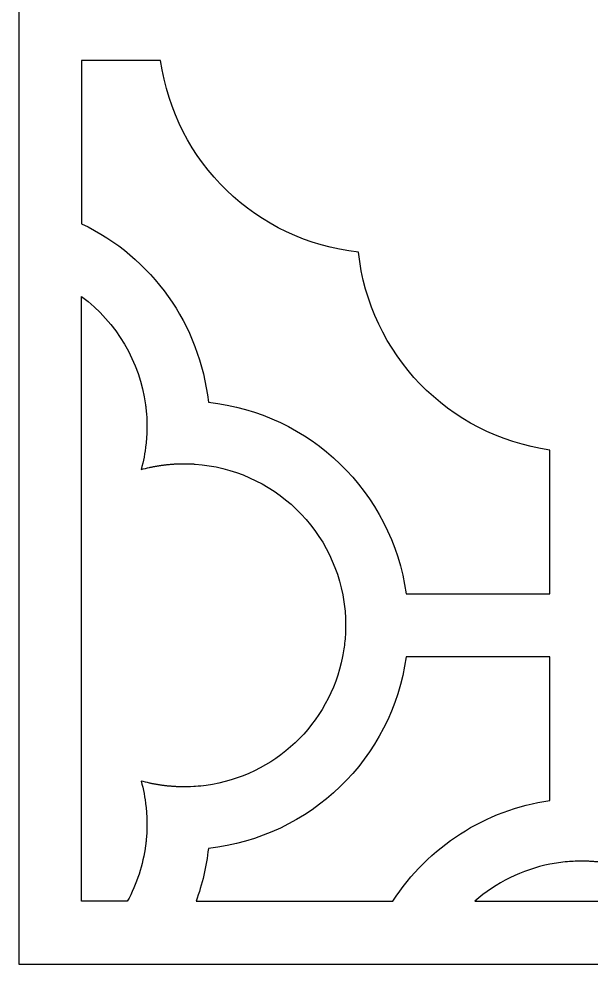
# Model space of a CAD drawing. Header units: centimetres. Extents: x -14 to -8.1, y -9 to 2.2.
# Drawn here: x -14.041 to -13.072, y -9 to -7.401 of the extents above; entities that cross this region are included whole.
import ezdxf

# ---------------------------------------------------------------- set-up
doc = ezdxf.new("R2010")
doc.units = ezdxf.units.CM
doc.header["$MEASUREMENT"] = 0
doc.layers.add('layer 1', color=7, linetype='Continuous')

msp = doc.modelspace()

# ---------------------------------------------------------------- linework, layer by layer
at = {"layer": 'layer 1', "lineweight": 30}
for points, knots in [([(-14.04071, 2.23468), (-14.04071, 2.23468), (-13.9345, 2.23468), (-13.9345, 2.23468), (-13.9345, 2.23468), (-13.9345, 2.23468), (-8.20693, 2.23468), (-8.20693, 2.23468), (-8.20693, 2.23468), (-8.20693, 2.23468), (-8.10073, 2.23468), (-8.10073, 2.23468), (-8.10073, 2.23468), (-8.10073, 2.23468), (-8.10073, 2.12848), (-8.10073, 2.12848), (-8.10073, 2.12848), (-8.10073, 2.12848), (-8.10073, -8.89401), (-8.10073, -8.89401), (-8.10073, -8.89401), (-8.10073, -8.89401), (-8.10073, -9.00021), (-8.10073, -9.00021), (-8.10073, -9.00021), (-8.10073, -9.00021), (-8.20693, -9.00021), (-8.20693, -9.00021), (-8.20693, -9.00021), (-8.20693, -9.00021), (-13.9345, -9.00021), (-13.9345, -9.00021), (-13.9345, -9.00021), (-13.9345, -9.00021), (-14.04071, -9.00021), (-14.04071, -9.00021), (-14.04071, -9.00021), (-14.04071, -9.00021), (-14.04071, -8.89401), (-14.04071, -8.89401), (-14.04071, -8.89401), (-14.04071, -8.89401), (-14.04071, 2.12848), (-14.04071, 2.12848), (-14.04071, 2.12848), (-14.04071, 2.12848), (-14.04071, 2.23468), (-14.04071, 2.23468)], [0, 0, 0, 0, 0.0769231, 0.0769231, 0.0769231, 0.0769231, 0.1538462, 0.1538462, 0.1538462, 0.1538462, 0.2307692, 0.2307692, 0.2307692, 0.2307692, 0.3076923, 0.3076923, 0.3076923, 0.3076923, 0.3846154, 0.3846154, 0.3846154, 0.3846154, 0.4615385, 0.4615385, 0.4615385, 0.4615385, 0.5384615, 0.5384615, 0.5384615, 0.5384615, 0.6153846, 0.6153846, 0.6153846, 0.6153846, 0.6923077, 0.6923077, 0.6923077, 0.6923077, 0.7692308, 0.7692308, 0.7692308, 0.7692308, 0.8461538, 0.8461538, 0.8461538, 0.8461538, 1, 1, 1, 1]), ([(-13.9345, -7.47124), (-13.9345, -7.47124), (-13.92429, -7.47124), (-13.92429, -7.47124), (-13.92429, -7.47124), (-13.92429, -7.47124), (-13.85188, -7.47124), (-13.85188, -7.47124), (-13.85188, -7.47124), (-13.85188, -7.47124), (-13.80071, -7.47124), (-13.80071, -7.47124), (-13.80071, -7.47124), (-13.7765, -7.64339), (-13.63864, -7.77702), (-13.46577, -7.79551), (-13.46577, -7.79551), (-13.44715, -7.96837), (-13.31368, -8.10638), (-13.1415, -8.13044), (-13.1415, -8.13044), (-13.1415, -8.13044), (-13.1415, -8.18172), (-13.1415, -8.18172), (-13.1415, -8.18172), (-13.1415, -8.18172), (-13.1415, -8.20787), (-13.1415, -8.20787), (-13.1415, -8.20787), (-13.1415, -8.20787), (-13.1415, -8.28527), (-13.1415, -8.28527), (-13.1415, -8.28527), (-13.1415, -8.28527), (-13.1415, -8.37388), (-13.1415, -8.37388), (-13.1415, -8.37388), (-13.1415, -8.37388), (-13.26322, -8.37388), (-13.26322, -8.37388), (-13.26322, -8.37388), (-13.26322, -8.37388), (-13.38494, -8.37388), (-13.38494, -8.37388), (-13.38494, -8.37388), (-13.40914, -8.20172), (-13.54701, -8.0681), (-13.71988, -8.0496), (-13.71988, -8.0496), (-13.73421, -7.91847), (-13.81536, -7.8042), (-13.9345, -7.74758), (-13.9345, -7.74758), (-13.9345, -7.74758), (-13.9345, -7.47124), (-13.9345, -7.47124)], [0, 0, 0, 0, 0.0666667, 0.0666667, 0.0666667, 0.0666667, 0.1333333, 0.1333333, 0.1333333, 0.1333333, 0.2, 0.2, 0.2, 0.2, 0.2666667, 0.2666667, 0.2666667, 0.2666667, 0.3333333, 0.3333333, 0.3333333, 0.3333333, 0.4, 0.4, 0.4, 0.4, 0.4666667, 0.4666667, 0.4666667, 0.4666667, 0.5333333, 0.5333333, 0.5333333, 0.5333333, 0.6, 0.6, 0.6, 0.6, 0.6666667, 0.6666667, 0.6666667, 0.6666667, 0.7333333, 0.7333333, 0.7333333, 0.7333333, 0.8, 0.8, 0.8, 0.8, 0.8666667, 0.8666667, 0.8666667, 0.8666667, 1, 1, 1, 1]), ([(-13.93451, -7.87086), (-13.8752, -7.91488), (-13.83617, -7.98105), (-13.82627, -8.05425), (-13.82627, -8.05425), (-13.82627, -8.05425), (-13.82612, -8.05539), (-13.82612, -8.05539), (-13.82612, -8.05539), (-13.82612, -8.05539), (-13.82599, -8.05655), (-13.82599, -8.05655), (-13.82599, -8.05655), (-13.82599, -8.05655), (-13.8257, -8.05888), (-13.8257, -8.05888), (-13.8257, -8.05888), (-13.8257, -8.05888), (-13.82549, -8.06061), (-13.82549, -8.06061), (-13.82549, -8.06061), (-13.82549, -8.06061), (-13.82537, -8.06176), (-13.82537, -8.06176), (-13.82537, -8.06176), (-13.82537, -8.06176), (-13.8252, -8.0635), (-13.8252, -8.0635), (-13.8252, -8.0635), (-13.8252, -8.0635), (-13.82506, -8.06499), (-13.82506, -8.06499), (-13.82506, -8.06499), (-13.82506, -8.06499), (-13.82493, -8.0664), (-13.82493, -8.0664), (-13.82493, -8.0664), (-13.82493, -8.0664), (-13.82483, -8.06759), (-13.82483, -8.06759), (-13.82483, -8.06759), (-13.82483, -8.06759), (-13.82476, -8.06857), (-13.82476, -8.06857), (-13.82476, -8.06857), (-13.82476, -8.06857), (-13.82465, -8.06992), (-13.82465, -8.06992), (-13.82465, -8.06992), (-13.82465, -8.06992), (-13.8243, -8.07518), (-13.8243, -8.07518), (-13.8243, -8.07518), (-13.8243, -8.07518), (-13.82423, -8.07634), (-13.82423, -8.07634), (-13.82423, -8.07634), (-13.82423, -8.07634), (-13.82419, -8.07753), (-13.82419, -8.07753), (-13.82419, -8.07753), (-13.82419, -8.07753), (-13.82412, -8.07871), (-13.82412, -8.07871), (-13.82412, -8.07871), (-13.82412, -8.07871), (-13.82409, -8.07988), (-13.82409, -8.07988), (-13.82409, -8.07988), (-13.82409, -8.07988), (-13.82403, -8.08162), (-13.82403, -8.08162), (-13.82403, -8.08162), (-13.82403, -8.08162), (-13.82392, -8.08553), (-13.82392, -8.08553), (-13.82392, -8.08553), (-13.82392, -8.08553), (-13.82391, -8.08701), (-13.82391, -8.08701), (-13.82391, -8.08701), (-13.82391, -8.08701), (-13.82387, -8.0888), (-13.82387, -8.0888), (-13.82387, -8.0888), (-13.82387, -8.0888), (-13.82385, -8.09054), (-13.82385, -8.09054), (-13.82385, -8.09054), (-13.82385, -8.09054), (-13.82387, -8.09173), (-13.82387, -8.09173), (-13.82387, -8.09173), (-13.82387, -8.09173), (-13.82387, -8.09292), (-13.82387, -8.09292), (-13.82387, -8.09292), (-13.82387, -8.09292), (-13.82391, -8.09409), (-13.82391, -8.09409), (-13.82391, -8.09409), (-13.82391, -8.09409), (-13.82391, -8.09527), (-13.82391, -8.09527), (-13.82391, -8.09527), (-13.82391, -8.09527), (-13.82394, -8.09645), (-13.82394, -8.09645), (-13.82394, -8.09645), (-13.82394, -8.09645), (-13.82396, -8.09763), (-13.82396, -8.09763), (-13.82396, -8.09763), (-13.82396, -8.09763), (-13.82399, -8.0988), (-13.82399, -8.0988), (-13.82399, -8.0988), (-13.82399, -8.0988), (-13.82403, -8.09998), (-13.82403, -8.09998), (-13.82403, -8.09998), (-13.82403, -8.09998), (-13.82409, -8.10115), (-13.82409, -8.10115), (-13.82409, -8.10115), (-13.82409, -8.10115), (-13.82412, -8.10233), (-13.82412, -8.10233), (-13.82412, -8.10233), (-13.82412, -8.10233), (-13.82419, -8.10351), (-13.82419, -8.10351), (-13.82419, -8.10351), (-13.82419, -8.10351), (-13.82423, -8.10467), (-13.82423, -8.10467), (-13.82423, -8.10467), (-13.82423, -8.10467), (-13.8243, -8.10584), (-13.8243, -8.10584), (-13.8243, -8.10584), (-13.8243, -8.10584), (-13.82436, -8.10701), (-13.82436, -8.10701), (-13.82436, -8.10701), (-13.82436, -8.10701), (-13.82444, -8.10818), (-13.82444, -8.10818), (-13.82444, -8.10818), (-13.82444, -8.10818), (-13.8245, -8.10933), (-13.8245, -8.10933), (-13.8245, -8.10933), (-13.8245, -8.10933), (-13.8246, -8.11051), (-13.8246, -8.11051), (-13.8246, -8.11051), (-13.8246, -8.11051), (-13.82468, -8.11166), (-13.82468, -8.11166), (-13.82468, -8.11166), (-13.82468, -8.11166), (-13.82478, -8.11283), (-13.82478, -8.11283), (-13.82478, -8.11283), (-13.82478, -8.11283), (-13.82487, -8.11398), (-13.82487, -8.11398), (-13.82487, -8.11398), (-13.82487, -8.11398), (-13.82499, -8.11516), (-13.82499, -8.11516), (-13.82499, -8.11516), (-13.82499, -8.11516), (-13.82508, -8.1163), (-13.82508, -8.1163), (-13.82508, -8.1163), (-13.82508, -8.1163), (-13.82519, -8.11746), (-13.82519, -8.11746), (-13.82519, -8.11746), (-13.82519, -8.11746), (-13.82529, -8.1186), (-13.82529, -8.1186), (-13.82529, -8.1186), (-13.82529, -8.1186), (-13.82542, -8.11975), (-13.82542, -8.11975), (-13.82542, -8.11975), (-13.82542, -8.11975), (-13.82554, -8.12091), (-13.82554, -8.12091), (-13.82554, -8.12091), (-13.82712, -8.13528), (-13.82986, -8.14951), (-13.83372, -8.16344), (-13.83372, -8.16344), (-13.82899, -8.16217), (-13.82423, -8.16101), (-13.81944, -8.15995), (-13.81944, -8.15995), (-13.81944, -8.15995), (-13.81833, -8.1597), (-13.81833, -8.1597), (-13.81833, -8.1597), (-13.81833, -8.1597), (-13.81721, -8.15948), (-13.81721, -8.15948), (-13.81721, -8.15948), (-13.81721, -8.15948), (-13.8161, -8.15922), (-13.8161, -8.15922), (-13.8161, -8.15922), (-13.8161, -8.15922), (-13.81498, -8.15901), (-13.81498, -8.15901), (-13.81498, -8.15901), (-13.81498, -8.15901), (-13.81387, -8.15879), (-13.81387, -8.15879), (-13.81387, -8.15879), (-13.81387, -8.15879), (-13.81276, -8.15857), (-13.81276, -8.15857), (-13.81276, -8.15857), (-13.81276, -8.15857), (-13.81163, -8.15835), (-13.81163, -8.15835), (-13.81163, -8.15835), (-13.81163, -8.15835), (-13.81052, -8.15816), (-13.81052, -8.15816), (-13.81052, -8.15816), (-13.81052, -8.15816), (-13.80938, -8.15793), (-13.80938, -8.15793), (-13.80938, -8.15793), (-13.80938, -8.15793), (-13.80827, -8.15774), (-13.80827, -8.15774), (-13.80827, -8.15774), (-13.80827, -8.15774), (-13.80713, -8.15753), (-13.80713, -8.15753), (-13.80713, -8.15753), (-13.80713, -8.15753), (-13.80601, -8.15736), (-13.80601, -8.15736), (-13.80601, -8.15736), (-13.80601, -8.15736), (-13.80487, -8.15717), (-13.80487, -8.15717), (-13.80487, -8.15717), (-13.80487, -8.15717), (-13.80374, -8.157), (-13.80374, -8.157), (-13.80374, -8.157), (-13.80374, -8.157), (-13.8026, -8.1568), (-13.8026, -8.1568), (-13.8026, -8.1568), (-13.8026, -8.1568), (-13.80148, -8.15664), (-13.80148, -8.15664), (-13.80148, -8.15664), (-13.80148, -8.15664), (-13.80033, -8.15646), (-13.80033, -8.15646), (-13.80033, -8.15646), (-13.80033, -8.15646), (-13.79918, -8.1563), (-13.79918, -8.1563), (-13.79918, -8.1563), (-13.79918, -8.1563), (-13.79803, -8.15612), (-13.79803, -8.15612), (-13.79803, -8.15612), (-13.79803, -8.15612), (-13.79691, -8.15599), (-13.79691, -8.15599), (-13.79691, -8.15599), (-13.79691, -8.15599), (-13.79576, -8.15583), (-13.79576, -8.15583), (-13.79576, -8.15583), (-13.79576, -8.15583), (-13.79461, -8.1557), (-13.79461, -8.1557), (-13.79461, -8.1557), (-13.79461, -8.1557), (-13.79347, -8.15555), (-13.79347, -8.15555), (-13.79347, -8.15555), (-13.79347, -8.15555), (-13.79233, -8.15542), (-13.79233, -8.15542), (-13.79233, -8.15542), (-13.79233, -8.15542), (-13.79117, -8.15528), (-13.79117, -8.15528), (-13.79117, -8.15528), (-13.79117, -8.15528), (-13.79003, -8.15515), (-13.79003, -8.15515), (-13.79003, -8.15515), (-13.79003, -8.15515), (-13.78887, -8.15502), (-13.78887, -8.15502), (-13.78887, -8.15502), (-13.78887, -8.15502), (-13.78772, -8.15494), (-13.78772, -8.15494), (-13.78772, -8.15494), (-13.78772, -8.15494), (-13.78658, -8.15482), (-13.78658, -8.15482), (-13.78658, -8.15482), (-13.78658, -8.15482), (-13.78543, -8.15472), (-13.78543, -8.15472), (-13.78543, -8.15472), (-13.78543, -8.15472), (-13.78425, -8.1546), (-13.78425, -8.1546), (-13.78425, -8.1546), (-13.78425, -8.1546), (-13.78311, -8.1545), (-13.78311, -8.1545), (-13.78311, -8.1545), (-13.78311, -8.1545), (-13.78192, -8.15441), (-13.78192, -8.15441), (-13.78192, -8.15441), (-13.78192, -8.15441), (-13.78078, -8.15432), (-13.78078, -8.15432), (-13.78078, -8.15432), (-13.78078, -8.15432), (-13.7796, -8.15423), (-13.7796, -8.15423), (-13.7796, -8.15423), (-13.7796, -8.15423), (-13.77845, -8.15417), (-13.77845, -8.15417), (-13.77845, -8.15417), (-13.77845, -8.15417), (-13.77727, -8.15409), (-13.77727, -8.15409), (-13.77727, -8.15409), (-13.77727, -8.15409), (-13.77612, -8.15403), (-13.77612, -8.15403), (-13.77612, -8.15403), (-13.77612, -8.15403), (-13.77493, -8.15397), (-13.77493, -8.15397), (-13.77493, -8.15397), (-13.77493, -8.15397), (-13.77378, -8.15392), (-13.77378, -8.15392), (-13.77378, -8.15392), (-13.77378, -8.15392), (-13.7726, -8.15386), (-13.7726, -8.15386), (-13.7726, -8.15386), (-13.7726, -8.15386), (-13.77142, -8.15381), (-13.77142, -8.15381), (-13.77142, -8.15381), (-13.77142, -8.15381), (-13.77024, -8.15375), (-13.77024, -8.15375), (-13.77024, -8.15375), (-13.77024, -8.15375), (-13.76908, -8.15372), (-13.76908, -8.15372), (-13.76908, -8.15372), (-13.76908, -8.15372), (-13.76789, -8.15369), (-13.76789, -8.15369), (-13.76789, -8.15369), (-13.76789, -8.15369), (-13.76672, -8.15366), (-13.76672, -8.15366), (-13.76672, -8.15366), (-13.76672, -8.15366), (-13.76554, -8.15363), (-13.76554, -8.15363), (-13.76554, -8.15363), (-13.76554, -8.15363), (-13.76436, -8.15363), (-13.76436, -8.15363), (-13.76436, -8.15363), (-13.76436, -8.15363), (-13.76318, -8.1536), (-13.76318, -8.1536), (-13.76318, -8.1536), (-13.76318, -8.1536), (-13.76201, -8.1536), (-13.76201, -8.1536), (-13.76201, -8.1536), (-13.76201, -8.1536), (-13.76081, -8.15358), (-13.76081, -8.15358), (-13.76081, -8.15358), (-13.76081, -8.15358), (-13.75963, -8.1536), (-13.75963, -8.1536), (-13.75963, -8.1536), (-13.75963, -8.1536), (-13.7582, -8.15361), (-13.7582, -8.15361), (-13.7582, -8.15361), (-13.7582, -8.15361), (-13.75667, -8.15363), (-13.75667, -8.15363), (-13.75667, -8.15363), (-13.75667, -8.15363), (-13.75162, -8.15376), (-13.75162, -8.15376), (-13.75162, -8.15376), (-13.75162, -8.15376), (-13.75017, -8.15383), (-13.75017, -8.15383), (-13.75017, -8.15383), (-13.75017, -8.15383), (-13.74488, -8.15408), (-13.74488, -8.15408), (-13.74488, -8.15408), (-13.74488, -8.15408), (-13.74371, -8.15416), (-13.74371, -8.15416), (-13.74371, -8.15416), (-13.74371, -8.15416), (-13.74252, -8.15421), (-13.74252, -8.15421), (-13.74252, -8.15421), (-13.6782, -8.15873), (-13.61748, -8.18574), (-13.57102, -8.23047), (-13.57102, -8.23047), (-13.52455, -8.27522), (-13.49543, -8.33503), (-13.48885, -8.39921), (-13.48885, -8.39921), (-13.48885, -8.39921), (-13.48846, -8.40336), (-13.48846, -8.40336), (-13.48846, -8.40336), (-13.48846, -8.40336), (-13.48833, -8.40502), (-13.48833, -8.40502), (-13.48833, -8.40502), (-13.48803, -8.40879), (-13.48781, -8.41257), (-13.48765, -8.41636), (-13.48765, -8.41636), (-13.48765, -8.41636), (-13.48761, -8.41734), (-13.48761, -8.41734), (-13.48761, -8.41734), (-13.48761, -8.41734), (-13.48757, -8.41849), (-13.48757, -8.41849), (-13.48757, -8.41849), (-13.48757, -8.41849), (-13.48751, -8.42017), (-13.48751, -8.42017), (-13.48751, -8.42017), (-13.48751, -8.42017), (-13.48748, -8.42172), (-13.48748, -8.42172), (-13.48748, -8.42172), (-13.48748, -8.42172), (-13.48748, -8.42272), (-13.48748, -8.42272), (-13.48748, -8.42272), (-13.48748, -8.42272), (-13.48744, -8.4244), (-13.48744, -8.4244), (-13.48744, -8.4244), (-13.48744, -8.4244), (-13.48743, -8.42612), (-13.48743, -8.42612), (-13.48743, -8.42612), (-13.48743, -8.42612), (-13.48743, -8.4278), (-13.48743, -8.4278), (-13.48743, -8.4278), (-13.48743, -8.4278), (-13.48744, -8.4295), (-13.48744, -8.4295), (-13.48744, -8.4295), (-13.48744, -8.4295), (-13.48747, -8.43086), (-13.48747, -8.43086), (-13.48747, -8.43086), (-13.48747, -8.43086), (-13.48748, -8.43204), (-13.48748, -8.43204), (-13.48748, -8.43204), (-13.48748, -8.43204), (-13.48751, -8.43373), (-13.48751, -8.43373), (-13.48751, -8.43373), (-13.48751, -8.43373), (-13.48757, -8.43545), (-13.48757, -8.43545), (-13.48757, -8.43545), (-13.48757, -8.43545), (-13.48761, -8.4366), (-13.48761, -8.4366), (-13.48761, -8.4366), (-13.48778, -8.44097), (-13.48804, -8.44534), (-13.48839, -8.4497), (-13.48839, -8.4497), (-13.48839, -8.4497), (-13.48875, -8.45389), (-13.48875, -8.45389), (-13.48875, -8.45389), (-13.48966, -8.46267), (-13.49094, -8.47139), (-13.49261, -8.48005), (-13.49261, -8.48005), (-13.51509, -8.59445), (-13.60794, -8.68195), (-13.72345, -8.6978), (-13.72345, -8.6978), (-13.72949, -8.69863), (-13.73557, -8.69926), (-13.74166, -8.69968), (-13.74166, -8.69968), (-13.74166, -8.69968), (-13.7431, -8.69978), (-13.7431, -8.69978), (-13.7431, -8.69978), (-13.7431, -8.69978), (-13.74428, -8.69985), (-13.74428, -8.69985), (-13.74428, -8.69985), (-13.74428, -8.69985), (-13.75017, -8.70013), (-13.75017, -8.70013), (-13.75017, -8.70013), (-13.75017, -8.70013), (-13.75162, -8.7002), (-13.75162, -8.7002), (-13.75162, -8.7002), (-13.75162, -8.7002), (-13.75581, -8.70032), (-13.75581, -8.70032), (-13.75581, -8.70032), (-13.75581, -8.70032), (-13.75727, -8.70033), (-13.75727, -8.70033), (-13.75727, -8.70033), (-13.75727, -8.70033), (-13.75906, -8.70036), (-13.75906, -8.70036), (-13.75906, -8.70036), (-13.75906, -8.70036), (-13.76081, -8.70038), (-13.76081, -8.70038), (-13.76081, -8.70038), (-13.76081, -8.70038), (-13.76201, -8.70036), (-13.76201, -8.70036), (-13.76201, -8.70036), (-13.76201, -8.70036), (-13.76318, -8.70036), (-13.76318, -8.70036), (-13.76318, -8.70036), (-13.76318, -8.70036), (-13.76436, -8.70033), (-13.76436, -8.70033), (-13.76436, -8.70033), (-13.76436, -8.70033), (-13.76554, -8.70033), (-13.76554, -8.70033), (-13.76554, -8.70033), (-13.76554, -8.70033), (-13.76672, -8.7003), (-13.76672, -8.7003), (-13.76672, -8.7003), (-13.76672, -8.7003), (-13.76789, -8.70027), (-13.76789, -8.70027), (-13.76789, -8.70027), (-13.76789, -8.70027), (-13.76908, -8.70024), (-13.76908, -8.70024), (-13.76908, -8.70024), (-13.76908, -8.70024), (-13.77024, -8.70021), (-13.77024, -8.70021), (-13.77024, -8.70021), (-13.77024, -8.70021), (-13.77142, -8.70014), (-13.77142, -8.70014), (-13.77142, -8.70014), (-13.77142, -8.70014), (-13.7726, -8.7001), (-13.7726, -8.7001), (-13.7726, -8.7001), (-13.7726, -8.7001), (-13.77378, -8.70004), (-13.77378, -8.70004), (-13.77378, -8.70004), (-13.77378, -8.70004), (-13.77493, -8.7), (-13.77493, -8.7), (-13.77493, -8.7), (-13.77493, -8.7), (-13.77612, -8.69994), (-13.77612, -8.69994), (-13.77612, -8.69994), (-13.77612, -8.69994), (-13.77726, -8.69987), (-13.77726, -8.69987), (-13.77726, -8.69987), (-13.77726, -8.69987), (-13.77844, -8.6998), (-13.77844, -8.6998), (-13.77844, -8.6998), (-13.77844, -8.6998), (-13.77959, -8.69973), (-13.77959, -8.69973), (-13.77959, -8.69973), (-13.77959, -8.69973), (-13.78077, -8.69964), (-13.78077, -8.69964), (-13.78077, -8.69964), (-13.78077, -8.69964), (-13.78191, -8.69955), (-13.78191, -8.69955), (-13.78191, -8.69955), (-13.78191, -8.69955), (-13.7831, -8.69945), (-13.7831, -8.69945), (-13.7831, -8.69945), (-13.7831, -8.69945), (-13.78424, -8.69936), (-13.78424, -8.69936), (-13.78424, -8.69936), (-13.78424, -8.69936), (-13.7854, -8.69925), (-13.7854, -8.69925), (-13.7854, -8.69925), (-13.7854, -8.69925), (-13.78656, -8.69915), (-13.78656, -8.69915), (-13.78656, -8.69915), (-13.78656, -8.69915), (-13.7877, -8.69903), (-13.7877, -8.69903), (-13.7877, -8.69903), (-13.7877, -8.69903), (-13.78885, -8.69894), (-13.78885, -8.69894), (-13.78885, -8.69894), (-13.78885, -8.69894), (-13.79001, -8.69881), (-13.79001, -8.69881), (-13.79001, -8.69881), (-13.79001, -8.69881), (-13.79115, -8.69868), (-13.79115, -8.69868), (-13.79115, -8.69868), (-13.79115, -8.69868), (-13.7923, -8.69855), (-13.7923, -8.69855), (-13.7923, -8.69855), (-13.7923, -8.69855), (-13.79345, -8.69842), (-13.79345, -8.69842), (-13.79345, -8.69842), (-13.79345, -8.69842), (-13.79459, -8.69826), (-13.79459, -8.69826), (-13.79459, -8.69826), (-13.79459, -8.69826), (-13.79574, -8.69813), (-13.79574, -8.69813), (-13.79574, -8.69813), (-13.79574, -8.69813), (-13.79689, -8.69797), (-13.79689, -8.69797), (-13.79689, -8.69797), (-13.79689, -8.69797), (-13.79801, -8.69785), (-13.79801, -8.69785), (-13.79801, -8.69785), (-13.79801, -8.69785), (-13.79915, -8.69766), (-13.79915, -8.69766), (-13.79915, -8.69766), (-13.79915, -8.69766), (-13.80029, -8.6975), (-13.80029, -8.6975), (-13.80029, -8.6975), (-13.80029, -8.6975), (-13.80145, -8.69732), (-13.80145, -8.69732), (-13.80145, -8.69732), (-13.80145, -8.69732), (-13.80257, -8.69716), (-13.80257, -8.69716), (-13.80257, -8.69716), (-13.80257, -8.69716), (-13.80371, -8.69697), (-13.80371, -8.69697), (-13.80371, -8.69697), (-13.80371, -8.69697), (-13.80483, -8.69679), (-13.80483, -8.69679), (-13.80483, -8.69679), (-13.80483, -8.69679), (-13.80598, -8.6966), (-13.80598, -8.6966), (-13.80598, -8.6966), (-13.80598, -8.6966), (-13.8071, -8.69644), (-13.8071, -8.69644), (-13.8071, -8.69644), (-13.8071, -8.69644), (-13.80824, -8.69622), (-13.80824, -8.69622), (-13.80824, -8.69622), (-13.80824, -8.69622), (-13.80935, -8.69603), (-13.80935, -8.69603), (-13.80935, -8.69603), (-13.80935, -8.69603), (-13.81048, -8.6958), (-13.81048, -8.6958), (-13.81048, -8.6958), (-13.81048, -8.6958), (-13.81159, -8.69562), (-13.81159, -8.69562), (-13.81159, -8.69562), (-13.81159, -8.69562), (-13.81271, -8.69539), (-13.81271, -8.69539), (-13.81271, -8.69539), (-13.81271, -8.69539), (-13.81383, -8.69517), (-13.81383, -8.69517), (-13.81383, -8.69517), (-13.81383, -8.69517), (-13.81494, -8.69496), (-13.81494, -8.69496), (-13.81494, -8.69496), (-13.81494, -8.69496), (-13.81606, -8.69474), (-13.81606, -8.69474), (-13.81606, -8.69474), (-13.81606, -8.69474), (-13.81717, -8.69448), (-13.81717, -8.69448), (-13.81717, -8.69448), (-13.81717, -8.69448), (-13.81829, -8.69427), (-13.81829, -8.69427), (-13.81829, -8.69427), (-13.81829, -8.69427), (-13.8194, -8.69401), (-13.8194, -8.69401), (-13.8194, -8.69401), (-13.82418, -8.69297), (-13.82894, -8.6918), (-13.83366, -8.69052), (-13.83366, -8.69052), (-13.82985, -8.70446), (-13.82714, -8.71869), (-13.82555, -8.73305), (-13.82555, -8.73305), (-13.82555, -8.73305), (-13.82543, -8.73421), (-13.82543, -8.73421), (-13.82543, -8.73421), (-13.82543, -8.73421), (-13.8253, -8.73536), (-13.8253, -8.73536), (-13.8253, -8.73536), (-13.8253, -8.73536), (-13.8252, -8.73651), (-13.8252, -8.73651), (-13.8252, -8.73651), (-13.8252, -8.73651), (-13.82508, -8.73766), (-13.82508, -8.73766), (-13.82508, -8.73766), (-13.82508, -8.73766), (-13.82499, -8.7388), (-13.82499, -8.7388), (-13.82499, -8.7388), (-13.82499, -8.7388), (-13.82487, -8.73999), (-13.82487, -8.73999), (-13.82487, -8.73999), (-13.82487, -8.73999), (-13.82478, -8.74113), (-13.82478, -8.74113), (-13.82478, -8.74113), (-13.82478, -8.74113), (-13.82468, -8.7423), (-13.82468, -8.7423), (-13.82468, -8.7423), (-13.82468, -8.7423), (-13.8246, -8.74346), (-13.8246, -8.74346), (-13.8246, -8.74346), (-13.8246, -8.74346), (-13.8245, -8.74463), (-13.8245, -8.74463), (-13.8245, -8.74463), (-13.8245, -8.74463), (-13.82444, -8.74578), (-13.82444, -8.74578), (-13.82444, -8.74578), (-13.82444, -8.74578), (-13.82436, -8.74696), (-13.82436, -8.74696), (-13.82436, -8.74696), (-13.82436, -8.74696), (-13.8243, -8.74812), (-13.8243, -8.74812), (-13.8243, -8.74812), (-13.8243, -8.74812), (-13.82423, -8.74929), (-13.82423, -8.74929), (-13.82423, -8.74929), (-13.82423, -8.74929), (-13.82419, -8.75045), (-13.82419, -8.75045), (-13.82419, -8.75045), (-13.82419, -8.75045), (-13.82412, -8.75163), (-13.82412, -8.75163), (-13.82412, -8.75163), (-13.82412, -8.75163), (-13.82409, -8.75281), (-13.82409, -8.75281), (-13.82409, -8.75281), (-13.82409, -8.75281), (-13.82403, -8.75399), (-13.82403, -8.75399), (-13.82403, -8.75399), (-13.82403, -8.75399), (-13.82399, -8.75516), (-13.82399, -8.75516), (-13.82399, -8.75516), (-13.82399, -8.75516), (-13.82396, -8.75633), (-13.82396, -8.75633), (-13.82396, -8.75633), (-13.82396, -8.75633), (-13.82394, -8.75752), (-13.82394, -8.75752), (-13.82394, -8.75752), (-13.82394, -8.75752), (-13.82391, -8.75869), (-13.82391, -8.75869), (-13.82391, -8.75869), (-13.82391, -8.75869), (-13.82391, -8.75987), (-13.82391, -8.75987), (-13.82391, -8.75987), (-13.82391, -8.75987), (-13.82387, -8.76105), (-13.82387, -8.76105), (-13.82387, -8.76105), (-13.82387, -8.76105), (-13.82387, -8.76223), (-13.82387, -8.76223), (-13.82387, -8.76223), (-13.82387, -8.76223), (-13.82385, -8.76342), (-13.82385, -8.76342), (-13.82385, -8.76342), (-13.82385, -8.76342), (-13.82387, -8.7646), (-13.82387, -8.7646), (-13.82387, -8.7646), (-13.82387, -8.7646), (-13.82389, -8.76604), (-13.82389, -8.76604), (-13.82389, -8.76604), (-13.82389, -8.76604), (-13.82391, -8.76756), (-13.82391, -8.76756), (-13.82391, -8.76756), (-13.82391, -8.76756), (-13.82399, -8.77154), (-13.82399, -8.77154), (-13.82399, -8.77154), (-13.82399, -8.77154), (-13.82409, -8.77408), (-13.82409, -8.77408), (-13.82409, -8.77408), (-13.82409, -8.77408), (-13.82412, -8.77526), (-13.82412, -8.77526), (-13.82412, -8.77526), (-13.82412, -8.77526), (-13.82419, -8.77644), (-13.82419, -8.77644), (-13.82419, -8.77644), (-13.82419, -8.77644), (-13.82422, -8.77746), (-13.82422, -8.77746), (-13.82422, -8.77746), (-13.82422, -8.77746), (-13.8243, -8.77878), (-13.8243, -8.77878), (-13.8243, -8.77878), (-13.8243, -8.77878), (-13.82464, -8.7839), (-13.82464, -8.7839), (-13.82464, -8.7839), (-13.82464, -8.7839), (-13.82475, -8.78522), (-13.82475, -8.78522), (-13.82475, -8.78522), (-13.82475, -8.78522), (-13.82483, -8.78638), (-13.82483, -8.78638), (-13.82483, -8.78638), (-13.82483, -8.78638), (-13.82493, -8.78756), (-13.82493, -8.78756), (-13.82493, -8.78756), (-13.82493, -8.78756), (-13.82505, -8.7887), (-13.82505, -8.7887), (-13.82505, -8.7887), (-13.82505, -8.7887), (-13.82514, -8.78982), (-13.82514, -8.78982), (-13.82514, -8.78982), (-13.82514, -8.78982), (-13.82529, -8.79146), (-13.82529, -8.79146), (-13.82529, -8.79146), (-13.82529, -8.79146), (-13.82544, -8.79279), (-13.82544, -8.79279), (-13.82544, -8.79279), (-13.82544, -8.79279), (-13.82563, -8.79451), (-13.82563, -8.79451), (-13.82563, -8.79451), (-13.82563, -8.79451), (-13.82589, -8.79662), (-13.82589, -8.79662), (-13.82589, -8.79662), (-13.82589, -8.79662), (-13.82605, -8.79798), (-13.82605, -8.79798), (-13.82605, -8.79798), (-13.82605, -8.79798), (-13.8262, -8.79915), (-13.8262, -8.79915), (-13.8262, -8.79915), (-13.83062, -8.83238), (-13.84109, -8.86454), (-13.8571, -8.89401), (-13.8571, -8.89401), (-13.8571, -8.89401), (-13.9345, -8.89401), (-13.9345, -8.89401), (-13.9345, -8.89401), (-13.9345, -8.89401), (-13.9345, -7.87086), (-13.9345, -7.87086)], [0, 0, 0, 0, 0.0040816, 0.0040816, 0.0040816, 0.0040816, 0.0081633, 0.0081633, 0.0081633, 0.0081633, 0.0122449, 0.0122449, 0.0122449, 0.0122449, 0.0163265, 0.0163265, 0.0163265, 0.0163265, 0.0204082, 0.0204082, 0.0204082, 0.0204082, 0.0244898, 0.0244898, 0.0244898, 0.0244898, 0.0285714, 0.0285714, 0.0285714, 0.0285714, 0.0326531, 0.0326531, 0.0326531, 0.0326531, 0.0367347, 0.0367347, 0.0367347, 0.0367347, 0.0408163, 0.0408163, 0.0408163, 0.0408163, 0.044898, 0.044898, 0.044898, 0.044898, 0.0489796, 0.0489796, 0.0489796, 0.0489796, 0.0530612, 0.0530612, 0.0530612, 0.0530612, 0.0571429, 0.0571429, 0.0571429, 0.0571429, 0.0612245, 0.0612245, 0.0612245, 0.0612245, 0.0653061, 0.0653061, 0.0653061, 0.0653061, 0.0693878, 0.0693878, 0.0693878, 0.0693878, 0.0734694, 0.0734694, 0.0734694, 0.0734694, 0.077551, 0.077551, 0.077551, 0.077551, 0.0816327, 0.0816327, 0.0816327, 0.0816327, 0.0857143, 0.0857143, 0.0857143, 0.0857143, 0.0897959, 0.0897959, 0.0897959, 0.0897959, 0.0938776, 0.0938776, 0.0938776, 0.0938776, 0.0979592, 0.0979592, 0.0979592, 0.0979592, 0.1020408, 0.1020408, 0.1020408, 0.1020408, 0.1061224, 0.1061224, 0.1061224, 0.1061224, 0.1102041, 0.1102041, 0.1102041, 0.1102041, 0.1142857, 0.1142857, 0.1142857, 0.1142857, 0.1183673, 0.1183673, 0.1183673, 0.1183673, 0.122449, 0.122449, 0.122449, 0.122449, 0.1265306, 0.1265306, 0.1265306, 0.1265306, 0.1306122, 0.1306122, 0.1306122, 0.1306122, 0.1346939, 0.1346939, 0.1346939, 0.1346939, 0.1387755, 0.1387755, 0.1387755, 0.1387755, 0.1428571, 0.1428571, 0.1428571, 0.1428571, 0.1469388, 0.1469388, 0.1469388, 0.1469388, 0.1510204, 0.1510204, 0.1510204, 0.1510204, 0.155102, 0.155102, 0.155102, 0.155102, 0.1591837, 0.1591837, 0.1591837, 0.1591837, 0.1632653, 0.1632653, 0.1632653, 0.1632653, 0.1673469, 0.1673469, 0.1673469, 0.1673469, 0.1714286, 0.1714286, 0.1714286, 0.1714286, 0.1755102, 0.1755102, 0.1755102, 0.1755102, 0.1795918, 0.1795918, 0.1795918, 0.1795918, 0.1836735, 0.1836735, 0.1836735, 0.1836735, 0.1877551, 0.1877551, 0.1877551, 0.1877551, 0.1918367, 0.1918367, 0.1918367, 0.1918367, 0.1959184, 0.1959184, 0.1959184, 0.1959184, 0.2, 0.2, 0.2, 0.2, 0.2040816, 0.2040816, 0.2040816, 0.2040816, 0.2081633, 0.2081633, 0.2081633, 0.2081633, 0.2122449, 0.2122449, 0.2122449, 0.2122449, 0.2163265, 0.2163265, 0.2163265, 0.2163265, 0.2204082, 0.2204082, 0.2204082, 0.2204082, 0.2244898, 0.2244898, 0.2244898, 0.2244898, 0.2285714, 0.2285714, 0.2285714, 0.2285714, 0.2326531, 0.2326531, 0.2326531, 0.2326531, 0.2367347, 0.2367347, 0.2367347, 0.2367347, 0.2408163, 0.2408163, 0.2408163, 0.2408163, 0.244898, 0.244898, 0.244898, 0.244898, 0.2489796, 0.2489796, 0.2489796, 0.2489796, 0.2530612, 0.2530612, 0.2530612, 0.2530612, 0.2571429, 0.2571429, 0.2571429, 0.2571429, 0.2612245, 0.2612245, 0.2612245, 0.2612245, 0.2653061, 0.2653061, 0.2653061, 0.2653061, 0.2693878, 0.2693878, 0.2693878, 0.2693878, 0.2734694, 0.2734694, 0.2734694, 0.2734694, 0.277551, 0.277551, 0.277551, 0.277551, 0.2816327, 0.2816327, 0.2816327, 0.2816327, 0.2857143, 0.2857143, 0.2857143, 0.2857143, 0.2897959, 0.2897959, 0.2897959, 0.2897959, 0.2938776, 0.2938776, 0.2938776, 0.2938776, 0.2979592, 0.2979592, 0.2979592, 0.2979592, 0.3020408, 0.3020408, 0.3020408, 0.3020408, 0.3061224, 0.3061224, 0.3061224, 0.3061224, 0.3102041, 0.3102041, 0.3102041, 0.3102041, 0.3142857, 0.3142857, 0.3142857, 0.3142857, 0.3183673, 0.3183673, 0.3183673, 0.3183673, 0.322449, 0.322449, 0.322449, 0.322449, 0.3265306, 0.3265306, 0.3265306, 0.3265306, 0.3306122, 0.3306122, 0.3306122, 0.3306122, 0.3346939, 0.3346939, 0.3346939, 0.3346939, 0.3387755, 0.3387755, 0.3387755, 0.3387755, 0.3428571, 0.3428571, 0.3428571, 0.3428571, 0.3469388, 0.3469388, 0.3469388, 0.3469388, 0.3510204, 0.3510204, 0.3510204, 0.3510204, 0.355102, 0.355102, 0.355102, 0.355102, 0.3591837, 0.3591837, 0.3591837, 0.3591837, 0.3632653, 0.3632653, 0.3632653, 0.3632653, 0.3673469, 0.3673469, 0.3673469, 0.3673469, 0.3714286, 0.3714286, 0.3714286, 0.3714286, 0.3755102, 0.3755102, 0.3755102, 0.3755102, 0.3795918, 0.3795918, 0.3795918, 0.3795918, 0.3836735, 0.3836735, 0.3836735, 0.3836735, 0.3877551, 0.3877551, 0.3877551, 0.3877551, 0.3918367, 0.3918367, 0.3918367, 0.3918367, 0.3959184, 0.3959184, 0.3959184, 0.3959184, 0.4, 0.4, 0.4, 0.4, 0.4040816, 0.4040816, 0.4040816, 0.4040816, 0.4081633, 0.4081633, 0.4081633, 0.4081633, 0.4122449, 0.4122449, 0.4122449, 0.4122449, 0.4163265, 0.4163265, 0.4163265, 0.4163265, 0.4204082, 0.4204082, 0.4204082, 0.4204082, 0.4244898, 0.4244898, 0.4244898, 0.4244898, 0.4285714, 0.4285714, 0.4285714, 0.4285714, 0.4326531, 0.4326531, 0.4326531, 0.4326531, 0.4367347, 0.4367347, 0.4367347, 0.4367347, 0.4408163, 0.4408163, 0.4408163, 0.4408163, 0.444898, 0.444898, 0.444898, 0.444898, 0.4489796, 0.4489796, 0.4489796, 0.4489796, 0.4530612, 0.4530612, 0.4530612, 0.4530612, 0.4571429, 0.4571429, 0.4571429, 0.4571429, 0.4612245, 0.4612245, 0.4612245, 0.4612245, 0.4653061, 0.4653061, 0.4653061, 0.4653061, 0.4693878, 0.4693878, 0.4693878, 0.4693878, 0.4734694, 0.4734694, 0.4734694, 0.4734694, 0.477551, 0.477551, 0.477551, 0.477551, 0.4816327, 0.4816327, 0.4816327, 0.4816327, 0.4857143, 0.4857143, 0.4857143, 0.4857143, 0.4897959, 0.4897959, 0.4897959, 0.4897959, 0.4938776, 0.4938776, 0.4938776, 0.4938776, 0.4979592, 0.4979592, 0.4979592, 0.4979592, 0.5020408, 0.5020408, 0.5020408, 0.5020408, 0.5061224, 0.5061224, 0.5061224, 0.5061224, 0.5102041, 0.5102041, 0.5102041, 0.5102041, 0.5142857, 0.5142857, 0.5142857, 0.5142857, 0.5183673, 0.5183673, 0.5183673, 0.5183673, 0.522449, 0.522449, 0.522449, 0.522449, 0.5265306, 0.5265306, 0.5265306, 0.5265306, 0.5306122, 0.5306122, 0.5306122, 0.5306122, 0.5346939, 0.5346939, 0.5346939, 0.5346939, 0.5387755, 0.5387755, 0.5387755, 0.5387755, 0.5428571, 0.5428571, 0.5428571, 0.5428571, 0.5469388, 0.5469388, 0.5469388, 0.5469388, 0.5510204, 0.5510204, 0.5510204, 0.5510204, 0.555102, 0.555102, 0.555102, 0.555102, 0.5591837, 0.5591837, 0.5591837, 0.5591837, 0.5632653, 0.5632653, 0.5632653, 0.5632653, 0.5673469, 0.5673469, 0.5673469, 0.5673469, 0.5714286, 0.5714286, 0.5714286, 0.5714286, 0.5755102, 0.5755102, 0.5755102, 0.5755102, 0.5795918, 0.5795918, 0.5795918, 0.5795918, 0.5836735, 0.5836735, 0.5836735, 0.5836735, 0.5877551, 0.5877551, 0.5877551, 0.5877551, 0.5918367, 0.5918367, 0.5918367, 0.5918367, 0.5959184, 0.5959184, 0.5959184, 0.5959184, 0.6, 0.6, 0.6, 0.6, 0.6040816, 0.6040816, 0.6040816, 0.6040816, 0.6081633, 0.6081633, 0.6081633, 0.6081633, 0.6122449, 0.6122449, 0.6122449, 0.6122449, 0.6163265, 0.6163265, 0.6163265, 0.6163265, 0.6204082, 0.6204082, 0.6204082, 0.6204082, 0.6244898, 0.6244898, 0.6244898, 0.6244898, 0.6285714, 0.6285714, 0.6285714, 0.6285714, 0.6326531, 0.6326531, 0.6326531, 0.6326531, 0.6367347, 0.6367347, 0.6367347, 0.6367347, 0.6408163, 0.6408163, 0.6408163, 0.6408163, 0.644898, 0.644898, 0.644898, 0.644898, 0.6489796, 0.6489796, 0.6489796, 0.6489796, 0.6530612, 0.6530612, 0.6530612, 0.6530612, 0.6571429, 0.6571429, 0.6571429, 0.6571429, 0.6612245, 0.6612245, 0.6612245, 0.6612245, 0.6653061, 0.6653061, 0.6653061, 0.6653061, 0.6693878, 0.6693878, 0.6693878, 0.6693878, 0.6734694, 0.6734694, 0.6734694, 0.6734694, 0.677551, 0.677551, 0.677551, 0.677551, 0.6816327, 0.6816327, 0.6816327, 0.6816327, 0.6857143, 0.6857143, 0.6857143, 0.6857143, 0.6897959, 0.6897959, 0.6897959, 0.6897959, 0.6938776, 0.6938776, 0.6938776, 0.6938776, 0.6979592, 0.6979592, 0.6979592, 0.6979592, 0.7020408, 0.7020408, 0.7020408, 0.7020408, 0.7061224, 0.7061224, 0.7061224, 0.7061224, 0.7102041, 0.7102041, 0.7102041, 0.7102041, 0.7142857, 0.7142857, 0.7142857, 0.7142857, 0.7183673, 0.7183673, 0.7183673, 0.7183673, 0.722449, 0.722449, 0.722449, 0.722449, 0.7265306, 0.7265306, 0.7265306, 0.7265306, 0.7306122, 0.7306122, 0.7306122, 0.7306122, 0.7346939, 0.7346939, 0.7346939, 0.7346939, 0.7387755, 0.7387755, 0.7387755, 0.7387755, 0.7428571, 0.7428571, 0.7428571, 0.7428571, 0.7469388, 0.7469388, 0.7469388, 0.7469388, 0.7510204, 0.7510204, 0.7510204, 0.7510204, 0.755102, 0.755102, 0.755102, 0.755102, 0.7591837, 0.7591837, 0.7591837, 0.7591837, 0.7632653, 0.7632653, 0.7632653, 0.7632653, 0.7673469, 0.7673469, 0.7673469, 0.7673469, 0.7714286, 0.7714286, 0.7714286, 0.7714286, 0.7755102, 0.7755102, 0.7755102, 0.7755102, 0.7795918, 0.7795918, 0.7795918, 0.7795918, 0.7836735, 0.7836735, 0.7836735, 0.7836735, 0.7877551, 0.7877551, 0.7877551, 0.7877551, 0.7918367, 0.7918367, 0.7918367, 0.7918367, 0.7959184, 0.7959184, 0.7959184, 0.7959184, 0.8, 0.8, 0.8, 0.8, 0.8040816, 0.8040816, 0.8040816, 0.8040816, 0.8081633, 0.8081633, 0.8081633, 0.8081633, 0.8122449, 0.8122449, 0.8122449, 0.8122449, 0.8163265, 0.8163265, 0.8163265, 0.8163265, 0.8204082, 0.8204082, 0.8204082, 0.8204082, 0.8244898, 0.8244898, 0.8244898, 0.8244898, 0.8285714, 0.8285714, 0.8285714, 0.8285714, 0.8326531, 0.8326531, 0.8326531, 0.8326531, 0.8367347, 0.8367347, 0.8367347, 0.8367347, 0.8408163, 0.8408163, 0.8408163, 0.8408163, 0.844898, 0.844898, 0.844898, 0.844898, 0.8489796, 0.8489796, 0.8489796, 0.8489796, 0.8530612, 0.8530612, 0.8530612, 0.8530612, 0.8571429, 0.8571429, 0.8571429, 0.8571429, 0.8612245, 0.8612245, 0.8612245, 0.8612245, 0.8653061, 0.8653061, 0.8653061, 0.8653061, 0.8693878, 0.8693878, 0.8693878, 0.8693878, 0.8734694, 0.8734694, 0.8734694, 0.8734694, 0.877551, 0.877551, 0.877551, 0.877551, 0.8816327, 0.8816327, 0.8816327, 0.8816327, 0.8857143, 0.8857143, 0.8857143, 0.8857143, 0.8897959, 0.8897959, 0.8897959, 0.8897959, 0.8938776, 0.8938776, 0.8938776, 0.8938776, 0.8979592, 0.8979592, 0.8979592, 0.8979592, 0.9020408, 0.9020408, 0.9020408, 0.9020408, 0.9061224, 0.9061224, 0.9061224, 0.9061224, 0.9102041, 0.9102041, 0.9102041, 0.9102041, 0.9142857, 0.9142857, 0.9142857, 0.9142857, 0.9183673, 0.9183673, 0.9183673, 0.9183673, 0.922449, 0.922449, 0.922449, 0.922449, 0.9265306, 0.9265306, 0.9265306, 0.9265306, 0.9306122, 0.9306122, 0.9306122, 0.9306122, 0.9346939, 0.9346939, 0.9346939, 0.9346939, 0.9387755, 0.9387755, 0.9387755, 0.9387755, 0.9428571, 0.9428571, 0.9428571, 0.9428571, 0.9469388, 0.9469388, 0.9469388, 0.9469388, 0.9510204, 0.9510204, 0.9510204, 0.9510204, 0.955102, 0.955102, 0.955102, 0.955102, 0.9591837, 0.9591837, 0.9591837, 0.9591837, 0.9632653, 0.9632653, 0.9632653, 0.9632653, 0.9673469, 0.9673469, 0.9673469, 0.9673469, 0.9714286, 0.9714286, 0.9714286, 0.9714286, 0.9755102, 0.9755102, 0.9755102, 0.9755102, 0.9795918, 0.9795918, 0.9795918, 0.9795918, 0.9836735, 0.9836735, 0.9836735, 0.9836735, 0.9877551, 0.9877551, 0.9877551, 0.9877551, 0.9918367, 0.9918367, 0.9918367, 0.9918367, 1, 1, 1, 1]), ([(-13.74076, -8.89401), (-13.73017, -8.86508), (-13.72316, -8.83498), (-13.71988, -8.80436), (-13.71988, -8.80436), (-13.54703, -8.78573), (-13.40901, -8.65226), (-13.38494, -8.48008), (-13.38494, -8.48008), (-13.38494, -8.48008), (-13.26322, -8.48008), (-13.26322, -8.48008), (-13.26322, -8.48008), (-13.26322, -8.48008), (-13.1415, -8.48008), (-13.1415, -8.48008), (-13.1415, -8.48008), (-13.1415, -8.48008), (-13.1415, -8.56869), (-13.1415, -8.56869), (-13.1415, -8.56869), (-13.1415, -8.56869), (-13.1415, -8.64611), (-13.1415, -8.64611), (-13.1415, -8.64611), (-13.1415, -8.64611), (-13.1415, -8.67224), (-13.1415, -8.67224), (-13.1415, -8.67224), (-13.1415, -8.67224), (-13.1415, -8.72352), (-13.1415, -8.72352), (-13.1415, -8.72352), (-13.25076, -8.73909), (-13.34782, -8.80124), (-13.4076, -8.89401), (-13.4076, -8.89401), (-13.4076, -8.89401), (-13.74076, -8.89401), (-13.74076, -8.89401)], [0, 0, 0, 0, 0.0909091, 0.0909091, 0.0909091, 0.0909091, 0.1818182, 0.1818182, 0.1818182, 0.1818182, 0.2727273, 0.2727273, 0.2727273, 0.2727273, 0.3636364, 0.3636364, 0.3636364, 0.3636364, 0.4545455, 0.4545455, 0.4545455, 0.4545455, 0.5454545, 0.5454545, 0.5454545, 0.5454545, 0.6363636, 0.6363636, 0.6363636, 0.6363636, 0.7272727, 0.7272727, 0.7272727, 0.7272727, 0.8181818, 0.8181818, 0.8181818, 0.8181818, 1, 1, 1, 1]), ([(-13.2688, -8.89401), (-13.23265, -8.86222), (-13.18872, -8.84054), (-13.1415, -8.83117), (-13.1415, -8.83117), (-13.13176, -8.82928), (-13.12192, -8.8279), (-13.11203, -8.82703), (-13.11203, -8.82703), (-13.10758, -8.82667), (-13.10313, -8.82639), (-13.09868, -8.8262), (-13.09868, -8.8262), (-13.09868, -8.8262), (-13.09193, -8.82603), (-13.09193, -8.82603), (-13.09193, -8.82603), (-13.09193, -8.82603), (-13.09014, -8.82602), (-13.09014, -8.82602), (-13.09014, -8.82602), (-13.09014, -8.82602), (-13.08841, -8.826), (-13.08841, -8.826), (-13.08841, -8.826), (-13.08841, -8.826), (-13.08277, -8.82607), (-13.08277, -8.82607), (-13.08277, -8.82607), (-13.08277, -8.82607), (-13.08079, -8.82611), (-13.08079, -8.82611), (-13.08079, -8.82611), (-13.08079, -8.82611), (-13.07911, -8.82618), (-13.07911, -8.82618), (-13.07911, -8.82618), (-13.07911, -8.82618), (-13.07741, -8.82623), (-13.07741, -8.82623), (-13.07741, -8.82623), (-13.07741, -8.82623), (-13.07572, -8.8263), (-13.07572, -8.8263), (-13.07572, -8.8263), (-13.07572, -8.8263), (-13.07404, -8.82639), (-13.07404, -8.82639), (-13.07404, -8.82639), (-13.07404, -8.82639), (-13.07238, -8.8265), (-13.07238, -8.8265), (-13.07238, -8.8265), (-13.07238, -8.8265), (-13.0707, -8.82659), (-13.0707, -8.82659), (-13.0707, -8.82659), (-13.0707, -8.82659), (-13.06855, -8.82673), (-13.06855, -8.82673), (-13.06855, -8.82673), (-13.06855, -8.82673), (-13.06732, -8.82683), (-13.06732, -8.82683), (-13.06732, -8.82683), (-13.06732, -8.82683), (-13.06567, -8.82696), (-13.06567, -8.82696), (-13.06567, -8.82696), (-13.06567, -8.82696), (-13.06448, -8.82706), (-13.06448, -8.82706), (-13.06448, -8.82706), (-13.06448, -8.82706), (-13.062, -8.82728), (-13.062, -8.82728), (-13.062, -8.82728), (-13.062, -8.82728), (-13.06067, -8.82741), (-13.06067, -8.82741), (-13.06067, -8.82741), (-13.06067, -8.82741), (-13.05901, -8.8276), (-13.05901, -8.8276), (-13.05901, -8.8276), (-13.05901, -8.8276), (-13.05736, -8.82777), (-13.05736, -8.82777), (-13.05736, -8.82777), (-13.05736, -8.82777), (-13.0557, -8.82797), (-13.0557, -8.82797), (-13.0557, -8.82797), (-13.0557, -8.82797), (-13.05439, -8.82813), (-13.05439, -8.82813), (-13.05439, -8.82813), (-13.05439, -8.82813), (-13.05324, -8.82828), (-13.05324, -8.82828), (-13.05324, -8.82828), (-13.05324, -8.82828), (-13.05159, -8.82849), (-13.05159, -8.82849), (-13.05159, -8.82849), (-13.05159, -8.82849), (-13.04869, -8.8289), (-13.04869, -8.8289), (-13.04869, -8.8289), (-13.04869, -8.8289), (-13.04758, -8.82907), (-13.04758, -8.82907), (-13.04758, -8.82907), (-13.04758, -8.82907), (-13.04589, -8.82934), (-13.04589, -8.82934), (-13.04589, -8.82934), (-13.04589, -8.82934), (-13.04204, -8.82995), (-13.04204, -8.82995), (-13.04204, -8.82995), (-13.04204, -8.82995), (-13.0357, -8.83111), (-13.0357, -8.83111), (-13.0357, -8.83111), (-12.98835, -8.84044), (-12.94429, -8.86215), (-12.90803, -8.89401), (-12.90803, -8.89401), (-12.90803, -8.89401), (-13.2688, -8.89401), (-13.2688, -8.89401)], [0, 0, 0, 0, 0.0294118, 0.0294118, 0.0294118, 0.0294118, 0.0588235, 0.0588235, 0.0588235, 0.0588235, 0.0882353, 0.0882353, 0.0882353, 0.0882353, 0.1176471, 0.1176471, 0.1176471, 0.1176471, 0.1470588, 0.1470588, 0.1470588, 0.1470588, 0.1764706, 0.1764706, 0.1764706, 0.1764706, 0.2058824, 0.2058824, 0.2058824, 0.2058824, 0.2352941, 0.2352941, 0.2352941, 0.2352941, 0.2647059, 0.2647059, 0.2647059, 0.2647059, 0.2941176, 0.2941176, 0.2941176, 0.2941176, 0.3235294, 0.3235294, 0.3235294, 0.3235294, 0.3529412, 0.3529412, 0.3529412, 0.3529412, 0.3823529, 0.3823529, 0.3823529, 0.3823529, 0.4117647, 0.4117647, 0.4117647, 0.4117647, 0.4411765, 0.4411765, 0.4411765, 0.4411765, 0.4705882, 0.4705882, 0.4705882, 0.4705882, 0.5, 0.5, 0.5, 0.5, 0.5294118, 0.5294118, 0.5294118, 0.5294118, 0.5588235, 0.5588235, 0.5588235, 0.5588235, 0.5882353, 0.5882353, 0.5882353, 0.5882353, 0.6176471, 0.6176471, 0.6176471, 0.6176471, 0.6470588, 0.6470588, 0.6470588, 0.6470588, 0.6764706, 0.6764706, 0.6764706, 0.6764706, 0.7058824, 0.7058824, 0.7058824, 0.7058824, 0.7352941, 0.7352941, 0.7352941, 0.7352941, 0.7647059, 0.7647059, 0.7647059, 0.7647059, 0.7941176, 0.7941176, 0.7941176, 0.7941176, 0.8235294, 0.8235294, 0.8235294, 0.8235294, 0.8529412, 0.8529412, 0.8529412, 0.8529412, 0.8823529, 0.8823529, 0.8823529, 0.8823529, 0.9117647, 0.9117647, 0.9117647, 0.9117647, 0.9411765, 0.9411765, 0.9411765, 0.9411765, 1, 1, 1, 1])]:
    msp.add_open_spline(points, degree=3, knots=knots, dxfattribs=at)

doc.saveas('drawing.dxf')
